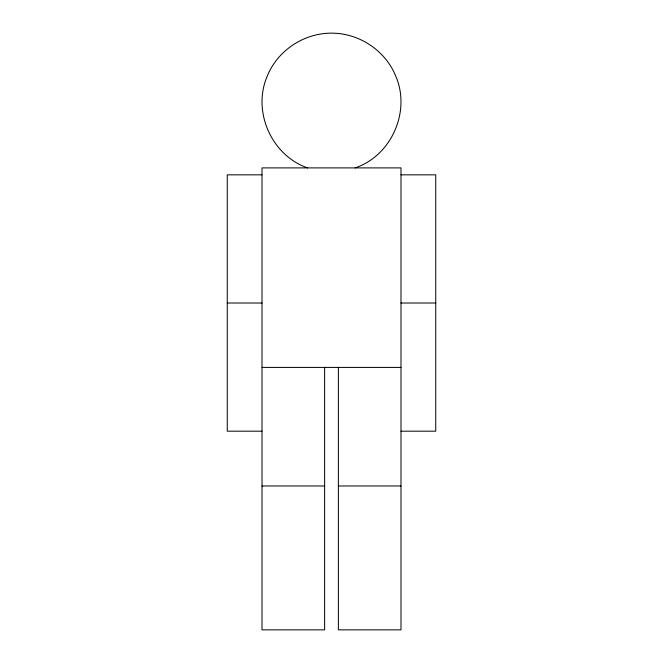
<?xml version="1.0" encoding="UTF-8"?>
<svg xmlns="http://www.w3.org/2000/svg" width="663" height="663" viewBox="0 0 663 663"><rect width="100%" height="100%" fill="white"/><g stroke="black" fill="none" stroke-linecap="round" stroke-linejoin="round"><path stroke-width="0.99" d="M355.128 167.896C391.501 155.772 411.068 111.135 395.703 76.046C385.418 50.487 359.014 33.051 331.5 33.15C303.986 33.051 277.582 50.487 267.297 76.046C251.948 111.111 271.449 155.482 307.607 167.896M262.009 174.841L227.26 174.841L227.26 431.182L262.009 431.182M400.991 174.841L435.74 174.841L435.74 431.182L400.991 431.182M227.26 303.016L262.009 303.016M400.991 303.016L435.74 303.016M262.009 367.41L400.991 367.41M262.009 485.979L324.621 485.979M338.379 485.979L400.991 485.979M338.379 367.41L338.379 629.85L400.991 629.85L400.991 167.896L262.009 167.896L262.009 629.85L324.621 629.85L324.621 367.41"/></g></svg>
